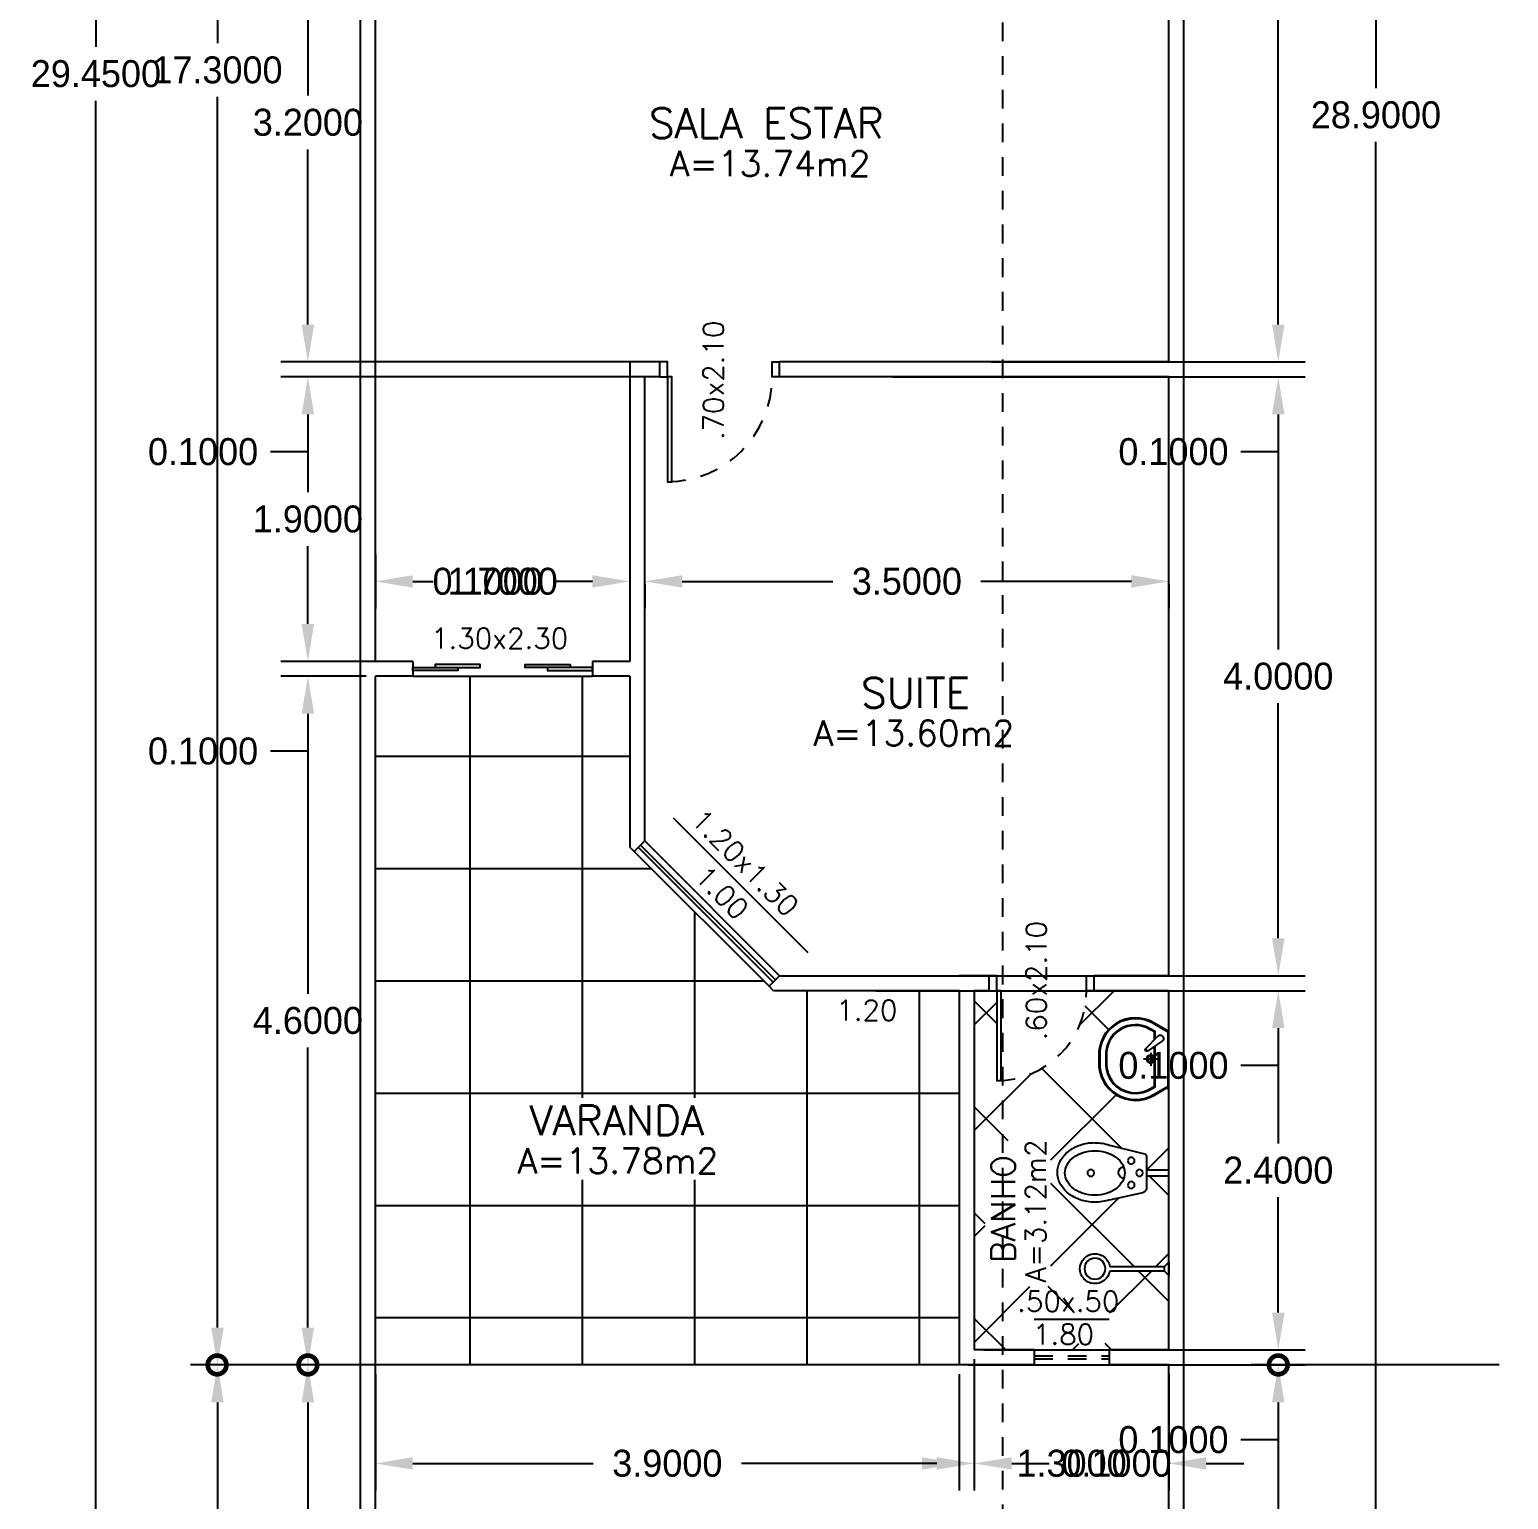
# Model space of a CAD drawing. Extents: x 1223 to 2114, y 507 to 973.
# Drawn here: x 1943.32 to 1953.19, y 617.42 to 627.24 of the extents above; entities that cross this region are included whole.
import ezdxf

# ---------------------------------------------------------------- set-up
doc = ezdxf.new("R2010")
doc.units = 0
doc.header["$MEASUREMENT"] = 0
doc.linetypes.add('HIDDEN2', pattern=[0.1875, 0.125, -0.0625])
doc.layers.get('0').update_dxf_attribs({"linetype": 'CONTINUOUS'})
doc.layers.get('DEFPOINTS').update_dxf_attribs({"linetype": 'CONTINUOUS'})
for name, color, linetype in [('BANHO_COZINHA', 7, 'CONTINUOUS'), ('JANELAS', 8, 'CONTINUOUS'), ('LL', 3, 'CONTINUOUS'), ('PAREDE', 2, 'CONTINUOUS'), ('PORTAS', 4, 'CONTINUOUS'), ('PROJECAO', 7, 'HIDDEN2'), ('REBAIXO', 8, 'CONTINUOUS')]:
    doc.layers.add(name, color=color, linetype=linetype)
doc.styles.add('PADRAO_TXT', font='romans.shx')
doc.dimstyles.get("Standard").update_dxf_attribs({"dimtxt": 0.18, "dimasz": 0.18, "dimexe": 0.18, "dimexo": 0.0625, "dimgap": 0.09, "dimtad": 0, "dimtih": 1, "dimtoh": 1, "dimdec": 4, "dimzin": 0, "dimdsep": 46, "dimtxsty": 'Standard', "dimcen": 0.09, "dimadec": 0, "dimazin": 0, "dimtfac": 1, "dimtdec": 4, "dimtofl": 0, "dimtmove": 0, "dimatfit": 3, "dimfxl": 0, "dimtolj": 1, "dimtzin": 0, "dimarcsym": 0})

# ---------------------------------------------------------------- blocks, each defined once
blk = doc.blocks.new('*D436')
at = {"layer": 'DEFPOINTS', "color": 0, "transparency": 16777216}
for p in [(1947.4263, 625.0155), (1945.1754, 624.9155), (1947.5263, 624.9155)]:
    blk.add_point(p, dxfattribs=at)
at = {"layer": 'PAREDE', "color": 7, "lineweight": -2, "transparency": 16777216}
for p, q in [((1945.1754, 625.2655), (1945.1754, 625.5155)), ((1945.1754, 624.6655), (1945.1754, 624.4155)), ((1945.1754, 624.4155), (1944.9254, 624.4155))]:
    blk.add_line(p, q, dxfattribs=at)
at = {"layer": 'PAREDE', "color": 0, "lineweight": -2, "transparency": 16777216}
for p, q in [((1947.3638, 625.0155), (1944.9954, 625.0155)), ((1947.4638, 624.9155), (1944.9954, 624.9155))]:
    blk.add_line(p, q, dxfattribs=at)
at = {"layer": 'PAREDE', "color": 7, "transparency": 16777216}
for points in [[(1945.1337, 625.2655), (1945.2171, 625.2655), (1945.1754, 625.0155)], [(1945.1337, 624.6655), (1945.2171, 624.6655), (1945.1754, 624.9155)]]:
    blk.add_solid(points, dxfattribs=at)
at = {"layer": 'PAREDE', "color": 0, "transparency": 16777216, "insert": (1944.4754, 624.4155), "char_height": 0.18, "attachment_point": 5}
blk.add_mtext('\\A1;0.1000', dxfattribs=at)
blk = doc.blocks.new('*D437')
at = {"layer": 'DEFPOINTS', "color": 0, "transparency": 16777216}
for p in [(1947.5263, 624.9155), (1945.1754, 623.0155), (1945.7763, 623.0155)]:
    blk.add_point(p, dxfattribs=at)
at = {"layer": 'PAREDE', "color": 0, "lineweight": -2, "transparency": 16777216}
for p, q in [((1947.4638, 624.9155), (1944.9954, 624.9155)), ((1945.7138, 623.0155), (1944.9954, 623.0155))]:
    blk.add_line(p, q, dxfattribs=at)
at = {"layer": 'PAREDE', "color": 7, "lineweight": -2, "transparency": 16777216}
for p, q in [((1945.1754, 624.6655), (1945.1754, 624.1455)), ((1945.1754, 623.2655), (1945.1754, 623.7855))]:
    blk.add_line(p, q, dxfattribs=at)
at = {"layer": 'PAREDE', "color": 7, "transparency": 16777216}
for points in [[(1945.1337, 624.6655), (1945.2171, 624.6655), (1945.1754, 624.9155)], [(1945.1337, 623.2655), (1945.2171, 623.2655), (1945.1754, 623.0155)]]:
    blk.add_solid(points, dxfattribs=at)
at = {"layer": 'PAREDE', "color": 0, "transparency": 16777216, "insert": (1945.1754, 623.9655), "char_height": 0.18, "attachment_point": 5}
blk.add_mtext('\\A1;1.9000', dxfattribs=at)
blk = doc.blocks.new('*D438')
at = {"layer": 'DEFPOINTS', "color": 0, "transparency": 16777216}
for p in [(1945.6263, 628.2155), (1945.1754, 625.0155), (1947.4263, 625.0155)]:
    blk.add_point(p, dxfattribs=at)
at = {"layer": 'PAREDE', "color": 0, "lineweight": -2, "transparency": 16777216}
for p, q in [((1945.5638, 628.2155), (1944.9954, 628.2155)), ((1947.3638, 625.0155), (1944.9954, 625.0155))]:
    blk.add_line(p, q, dxfattribs=at)
at = {"layer": 'PAREDE', "color": 7, "lineweight": -2, "transparency": 16777216}
for p, q in [((1945.1754, 627.9655), (1945.1754, 626.7955)), ((1945.1754, 625.2655), (1945.1754, 626.4355))]:
    blk.add_line(p, q, dxfattribs=at)
at = {"layer": 'PAREDE', "color": 7, "transparency": 16777216}
for points in [[(1945.1337, 627.9655), (1945.2171, 627.9655), (1945.1754, 628.2155)], [(1945.1337, 625.2655), (1945.2171, 625.2655), (1945.1754, 625.0155)]]:
    blk.add_solid(points, dxfattribs=at)
at = {"layer": 'PAREDE', "color": 0, "transparency": 16777216, "insert": (1945.1754, 626.6155), "char_height": 0.18, "attachment_point": 5}
blk.add_mtext('\\A1;3.2000', dxfattribs=at)
blk = doc.blocks.new('*D440')
at = {"layer": 'DEFPOINTS', "color": 0, "transparency": 16777216}
for p in [(1945.7995, 630.6155), (1949.6763, 625.0155), (1951.6568, 625.0155)]:
    blk.add_point(p, dxfattribs=at)
at = {"layer": 'PAREDE', "color": 0, "lineweight": -2, "transparency": 16777216}
for p, q in [((1945.862, 630.6155), (1951.8368, 630.6155)), ((1949.7388, 625.0155), (1951.8368, 625.0155))]:
    blk.add_line(p, q, dxfattribs=at)
at = {"layer": 'PAREDE', "color": 7, "lineweight": -2, "transparency": 16777216}
for p, q in [((1951.6568, 630.3655), (1951.6568, 627.9955)), ((1951.6568, 625.2655), (1951.6568, 627.6355))]:
    blk.add_line(p, q, dxfattribs=at)
at = {"layer": 'PAREDE', "color": 7, "transparency": 16777216}
for points in [[(1951.6151, 630.3655), (1951.6984, 630.3655), (1951.6568, 630.6155)], [(1951.6151, 625.2655), (1951.6984, 625.2655), (1951.6568, 625.0155)]]:
    blk.add_solid(points, dxfattribs=at)
at = {"layer": 'PAREDE', "color": 0, "transparency": 16777216, "insert": (1951.6568, 627.8155), "char_height": 0.18, "attachment_point": 5}
blk.add_mtext('\\A1;5.6000', dxfattribs=at)
blk = doc.blocks.new('*D443')
at = {"layer": 'DEFPOINTS', "color": 0, "transparency": 16777216}
for p in [(1945.6263, 618.3155), (1949.5263, 618.3155), (1949.5263, 617.6576)]:
    blk.add_point(p, dxfattribs=at)
at = {"layer": 'PAREDE', "color": 0, "lineweight": -2, "transparency": 16777216}
for p, q in [((1945.6263, 618.253), (1945.6263, 617.4776)), ((1949.5263, 618.253), (1949.5263, 617.4776))]:
    blk.add_line(p, q, dxfattribs=at)
at = {"layer": 'PAREDE', "color": 7, "lineweight": -2, "transparency": 16777216}
for p, q in [((1945.8763, 617.6576), (1947.0813, 617.6576)), ((1949.2763, 617.6576), (1948.0713, 617.6576))]:
    blk.add_line(p, q, dxfattribs=at)
at = {"layer": 'PAREDE', "color": 7, "transparency": 16777216}
for points in [[(1945.8763, 617.6993), (1945.8763, 617.6159), (1945.6263, 617.6576)], [(1949.2763, 617.6993), (1949.2763, 617.6159), (1949.5263, 617.6576)]]:
    blk.add_solid(points, dxfattribs=at)
at = {"layer": 'PAREDE', "color": 0, "transparency": 16777216, "insert": (1947.5763, 617.6576), "char_height": 0.18, "attachment_point": 5}
blk.add_mtext('\\A1;3.9000', dxfattribs=at)
blk = doc.blocks.new('*D449')
at = {"layer": 'DEFPOINTS', "color": 0, "transparency": 16777216}
for p in [(1945.6263, 622.9155), (1945.1754, 618.3155), (1946.0622, 618.3155)]:
    blk.add_point(p, dxfattribs=at)
at = {"layer": 'PAREDE', "color": 0, "lineweight": -2, "transparency": 16777216}
for p, q in [((1945.5638, 622.9155), (1944.9954, 622.9155)), ((1945.9997, 618.3155), (1944.9954, 618.3155))]:
    blk.add_line(p, q, dxfattribs=at)
at = {"layer": 'PAREDE', "color": 7, "lineweight": -2, "transparency": 16777216}
for p, q in [((1945.1754, 622.6655), (1945.1754, 620.7955)), ((1945.1754, 618.5655), (1945.1754, 620.4355))]:
    blk.add_line(p, q, dxfattribs=at)
at = {"layer": 'PAREDE', "color": 7, "transparency": 16777216}
for points in [[(1945.1337, 622.6655), (1945.2171, 622.6655), (1945.1754, 622.9155)], [(1945.1337, 618.5655), (1945.2171, 618.5655), (1945.1754, 618.3155)]]:
    blk.add_solid(points, dxfattribs=at)
at = {"layer": 'PAREDE', "color": 0, "transparency": 16777216, "insert": (1945.1754, 620.6155), "char_height": 0.18, "attachment_point": 5}
blk.add_mtext('\\A1;4.6000', dxfattribs=at)
blk = doc.blocks.new('*D453')
at = {"layer": 'DEFPOINTS', "color": 0, "transparency": 16777216}
for p in [(1945.7763, 623.0155), (1945.1754, 622.9155), (1945.6263, 622.9155)]:
    blk.add_point(p, dxfattribs=at)
at = {"layer": 'PAREDE', "color": 7, "lineweight": -2, "transparency": 16777216}
for p, q in [((1945.1754, 623.2655), (1945.1754, 623.5155)), ((1945.1754, 622.6655), (1945.1754, 622.4155)), ((1945.1754, 622.4155), (1944.9254, 622.4155))]:
    blk.add_line(p, q, dxfattribs=at)
at = {"layer": 'PAREDE', "color": 0, "lineweight": -2, "transparency": 16777216}
for p, q in [((1945.7138, 623.0155), (1944.9954, 623.0155)), ((1945.5638, 622.9155), (1944.9954, 622.9155))]:
    blk.add_line(p, q, dxfattribs=at)
at = {"layer": 'PAREDE', "color": 7, "transparency": 16777216}
for points in [[(1945.1337, 623.2655), (1945.2171, 623.2655), (1945.1754, 623.0155)], [(1945.1337, 622.6655), (1945.2171, 622.6655), (1945.1754, 622.9155)]]:
    blk.add_solid(points, dxfattribs=at)
at = {"layer": 'PAREDE', "color": 0, "transparency": 16777216, "insert": (1944.4754, 622.4155), "char_height": 0.18, "attachment_point": 5}
blk.add_mtext('\\A1;0.1000', dxfattribs=at)
blk = doc.blocks.new('*D464')
at = {"layer": 'DEFPOINTS', "color": 0, "transparency": 16777216}
for p in [(1949.0193, 620.9155), (1948.9056, 620.8155), (1951.6568, 620.8155)]:
    blk.add_point(p, dxfattribs=at)
at = {"layer": 'PAREDE', "color": 7, "lineweight": -2, "transparency": 16777216}
for p, q in [((1951.6568, 621.1655), (1951.6568, 621.4155)), ((1951.6568, 620.5655), (1951.6568, 620.3155)), ((1951.6568, 620.3155), (1951.4068, 620.3155))]:
    blk.add_line(p, q, dxfattribs=at)
at = {"layer": 'PAREDE', "color": 0, "lineweight": -2, "transparency": 16777216}
for p, q in [((1949.0818, 620.9155), (1951.8368, 620.9155)), ((1948.9681, 620.8155), (1951.8368, 620.8155))]:
    blk.add_line(p, q, dxfattribs=at)
at = {"layer": 'PAREDE', "color": 7, "transparency": 16777216}
for points in [[(1951.6151, 621.1655), (1951.6984, 621.1655), (1951.6568, 620.9155)], [(1951.6151, 620.5655), (1951.6984, 620.5655), (1951.6568, 620.8155)]]:
    blk.add_solid(points, dxfattribs=at)
at = {"layer": 'PAREDE', "color": 0, "transparency": 16777216, "insert": (1950.9568, 620.3155), "char_height": 0.18, "attachment_point": 5}
blk.add_mtext('\\A1;0.1000', dxfattribs=at)
blk = doc.blocks.new('*D465')
at = {"layer": 'DEFPOINTS', "color": 0, "transparency": 16777216}
for p in [(1949.0193, 624.9155), (1949.0193, 620.9155), (1951.6568, 620.9155)]:
    blk.add_point(p, dxfattribs=at)
at = {"layer": 'PAREDE', "color": 0, "lineweight": -2, "transparency": 16777216}
for p, q in [((1949.0818, 624.9155), (1951.8368, 624.9155)), ((1949.0818, 620.9155), (1951.8368, 620.9155))]:
    blk.add_line(p, q, dxfattribs=at)
at = {"layer": 'PAREDE', "color": 7, "lineweight": -2, "transparency": 16777216}
for p, q in [((1951.6568, 624.6655), (1951.6568, 623.0955)), ((1951.6568, 621.1655), (1951.6568, 622.7355))]:
    blk.add_line(p, q, dxfattribs=at)
at = {"layer": 'PAREDE', "color": 7, "transparency": 16777216}
for points in [[(1951.6151, 624.6655), (1951.6984, 624.6655), (1951.6568, 624.9155)], [(1951.6151, 621.1655), (1951.6984, 621.1655), (1951.6568, 620.9155)]]:
    blk.add_solid(points, dxfattribs=at)
at = {"layer": 'PAREDE', "color": 0, "transparency": 16777216, "insert": (1951.6568, 622.9155), "char_height": 0.18, "attachment_point": 5}
blk.add_mtext('\\A1;4.0000', dxfattribs=at)
blk = doc.blocks.new('*D470')
at = {"layer": 'DEFPOINTS', "color": 0, "transparency": 16777216}
for p in [(1948.9056, 620.8155), (1949.6263, 618.4155), (1951.6568, 618.4155)]:
    blk.add_point(p, dxfattribs=at)
at = {"layer": 'PAREDE', "color": 0, "lineweight": -2, "transparency": 16777216}
for p, q in [((1948.9681, 620.8155), (1951.8368, 620.8155)), ((1949.6888, 618.4155), (1951.8368, 618.4155))]:
    blk.add_line(p, q, dxfattribs=at)
at = {"layer": 'PAREDE', "color": 7, "lineweight": -2, "transparency": 16777216}
for p, q in [((1951.6568, 620.5655), (1951.6568, 619.7955)), ((1951.6568, 618.6655), (1951.6568, 619.4355))]:
    blk.add_line(p, q, dxfattribs=at)
at = {"layer": 'PAREDE', "color": 7, "transparency": 16777216}
for points in [[(1951.6151, 620.5655), (1951.6984, 620.5655), (1951.6568, 620.8155)], [(1951.6151, 618.6655), (1951.6984, 618.6655), (1951.6568, 618.4155)]]:
    blk.add_solid(points, dxfattribs=at)
at = {"layer": 'PAREDE', "color": 0, "transparency": 16777216, "insert": (1951.6568, 619.6155), "char_height": 0.18, "attachment_point": 5}
blk.add_mtext('\\A1;2.4000', dxfattribs=at)
blk = doc.blocks.new('*D471')
at = {"layer": 'DEFPOINTS', "color": 0, "transparency": 16777216}
for p in [(1949.6263, 618.4155), (1949.5263, 618.3155), (1949.6263, 617.6576)]:
    blk.add_point(p, dxfattribs=at)
at = {"layer": 'PAREDE', "color": 0, "lineweight": -2, "transparency": 16777216}
for p, q in [((1949.6263, 618.353), (1949.6263, 617.4776)), ((1949.5263, 618.253), (1949.5263, 617.4776))]:
    blk.add_line(p, q, dxfattribs=at)
at = {"layer": 'PAREDE', "color": 7, "lineweight": -2, "transparency": 16777216}
for p, q in [((1949.2763, 617.6576), (1949.0263, 617.6576)), ((1949.8763, 617.6576), (1950.1263, 617.6576))]:
    blk.add_line(p, q, dxfattribs=at)
at = {"layer": 'PAREDE', "color": 7, "transparency": 16777216}
for points in [[(1949.2763, 617.6993), (1949.2763, 617.6159), (1949.5263, 617.6576)], [(1949.8763, 617.6993), (1949.8763, 617.6159), (1949.6263, 617.6576)]]:
    blk.add_solid(points, dxfattribs=at)
at = {"layer": 'PAREDE', "color": 0, "transparency": 16777216, "insert": (1950.5763, 617.6576), "char_height": 0.18, "attachment_point": 5}
blk.add_mtext('\\A1;0.1000', dxfattribs=at)
blk = doc.blocks.new('LAVAT2')
at = {"layer": 'BANHO_COZINHA'}
for p, q in [((-0.1541, 0.0735), (-0.0696, 0.1573)), ((-0.1213, 0.0424), (-0.0529, 0.1435)), ((-0.0529, 0.1435), (-0.0696, 0.1573)), ((-0.0422, 0.1216), (0.0447, 0.1216)), ((0.0004, 0.0791), (0.0004, 0.1703))]:
    blk.add_line(p, q, dxfattribs=at)
for points in [[(-0.0193, 0.4676), (0.0193, 0.4676, -0.595397), (0.2423, 0.1008), (0.1841, 0), (-0.1841, 0), (-0.2423, 0.1008, -0.595397)], [(-0.0195, 0.462), (0.0195, 0.462, -0.59561), (0.2375, 0.1036), (0.1809, 0.0056), (-0.1809, 0.0056), (-0.2375, 0.1036, -0.59561)]]:
    blk.add_lwpolyline(points, format="xyb", close=True, dxfattribs=at)
for points in [[(-0.135, 0.0924), (-0.1843, 0.0924), (-0.2026, 0.1242, -0.598795), (-0.0193, 0.4216), (0.0193, 0.4216, -0.599099), (0.2026, 0.124), (0.1843, 0.0924), (-0.0875, 0.0924)], [(-0.1304, 0.097), (-0.1817, 0.097), (-0.1987, 0.1265, -0.599051), (-0.0195, 0.417), (0.0195, 0.417, -0.599358), (0.1986, 0.1263), (0.1817, 0.097), (-0.0844, 0.097)], [(-0.1535, 0.0741, 1.201911), (-0.1175, 0.0481, 1.201911)]]:
    blk.add_lwpolyline(points, format="xyb", dxfattribs=at)
for radius in [0.0263, 0.0209]:
    blk.add_circle((0, 0.1223), radius, dxfattribs=at)
blk.add_arc((-0.0646, 0.1464), 0.012, 346.14878, 114.58148, dxfattribs=at)
blk = doc.blocks.new('CHUV')
at = {"layer": 'BANHO_COZINHA'}
for p, q in [((0, 0.045), (0, -0.045)), ((0.03, 0.015), (0, 0.045)), ((0.395, 0.015), (0.03, 0.015)), ((0.03, -0.015), (0.03, 0.015)), ((0, -0.045), (0.03, -0.015)), ((0.03, -0.015), (0.3953, -0.015))]:
    blk.add_line(p, q, dxfattribs=at)
blk.add_circle((0.494, 0.0009), 0.07, dxfattribs=at)
blk.add_arc((0.494, 0.0009), 0.1, 189.14559, 171.89103, dxfattribs=at)
blk = doc.blocks.new('BIDE')
at = {"layer": 'BANHO_COZINHA'}
for p, q in [((-0.19, 0.3966), (-0.1341, 0.1715)), ((0.1761, 0.3966), (0.1267, 0.1722)), ((-0.105, 0.1487), (0.0974, 0.1487)), ((-0.0234, 0.1487), (-0.0234, -0.0013)), ((0.0166, 0.1487), (0.0166, -0.0013))]:
    blk.add_line(p, q, dxfattribs=at)
blk.add_lwpolyline([(0.1759, 0.396, 0.00058), (0.1761, 0.3966, 0.07973), (0.1918, 0.4946, 0.07973), (0.1761, 0.5926, 0.088644), (0.1336, 0.6713, 0.105072), (0.0667, 0.7264, 0.120616), (-0.0069, 0.7445, 0.120616), (-0.0806, 0.7264, 0.105072), (-0.1475, 0.6713, 0.088644), (-0.19, 0.5926, 0.07973), (-0.2057, 0.4946, 0.07973)], format="xyb", dxfattribs=at)
blk.add_lwpolyline([(-0.1522, 0.4946, 0.074892), (-0.1403, 0.4157, 0.085397), (-0.1086, 0.3532, 0.106179), (-0.058, 0.3088, 0.127661), (-0.0034, 0.2947, 0.127661), (0.0511, 0.3088, 0.106179), (0.1018, 0.3532, 0.085397), (0.1334, 0.4157, 0.074892), (0.1453, 0.4946, 0.074892), (0.1334, 0.5735, 0.085397), (0.1018, 0.6359, 0.106179), (0.0511, 0.6803, 0.127661), (-0.0034, 0.6945, 0.127661), (-0.058, 0.6803, 0.106179), (-0.1086, 0.6359, 0.085397), (-0.1403, 0.5735, 0.074892)], format="xyb", close=True, dxfattribs=at)
for centre in [(-0.0037, 0.5219), (-0.0847, 0.2515), (-0.0037, 0.1965), (0.0773, 0.2515)]:
    blk.add_circle(centre, 0.0226, dxfattribs=at)
for centre, radius, start, end in [((0.1076, 0.4946), 0.3132, 180, 198.23417), ((0.0515, 0.4761), 0.2542, 198.23417, 198.36712), ((-0.0058, 0.2971), 0.04, 5.79726, 171.7626), ((-0.105, 0.1787), 0.03, 193.93535, 270), ((0.0974, 0.1787), 0.03, 270, 347.59278)]:
    blk.add_arc(centre, radius, start, end, dxfattribs=at)
blk = doc.blocks.new('*D473')
at = {"layer": 'DEFPOINTS', "color": 0, "transparency": 16777216}
for p in [(1949.6263, 618.4155), (1949.5263, 618.3155), (1951.6568, 618.3155)]:
    blk.add_point(p, dxfattribs=at)
at = {"layer": 'PAREDE', "color": 7, "lineweight": -2, "transparency": 16777216}
for p, q in [((1951.6568, 618.6655), (1951.6568, 618.9155)), ((1951.6568, 618.0655), (1951.6568, 617.8155)), ((1951.6568, 617.8155), (1951.4068, 617.8155))]:
    blk.add_line(p, q, dxfattribs=at)
at = {"layer": 'PAREDE', "color": 0, "lineweight": -2, "transparency": 16777216}
for p, q in [((1949.6888, 618.4155), (1951.8368, 618.4155)), ((1949.5888, 618.3155), (1951.8368, 618.3155))]:
    blk.add_line(p, q, dxfattribs=at)
at = {"layer": 'PAREDE', "color": 7, "transparency": 16777216}
for points in [[(1951.6151, 618.6655), (1951.6984, 618.6655), (1951.6568, 618.4155)], [(1951.6151, 618.0655), (1951.6984, 618.0655), (1951.6568, 618.3155)]]:
    blk.add_solid(points, dxfattribs=at)
at = {"layer": 'PAREDE', "color": 0, "transparency": 16777216, "insert": (1950.9568, 617.8155), "char_height": 0.18, "attachment_point": 5}
blk.add_mtext('\\A1;0.1000', dxfattribs=at)
blk = doc.blocks.new('*X123')
at = {"color": 0}
for p, q in [((1950.33, 620.5842), (1950.5613, 620.8155)), ((1949.7763, 620.5967), (1949.6263, 620.7467)), ((1949.6263, 620.5876), (1949.7763, 620.7376)), ((1950.5239, 620.5563), (1950.3675, 620.7127)), ((1949.6263, 619.8805), (1950.0076, 620.2618)), ((1950.6079, 619.7651), (1950.0769, 620.2962)), ((1950.1381, 619.6852), (1950.5731, 620.1202)), ((1950.9263, 620.1538), (1950.9133, 620.1669)), ((1949.8524, 619.8136), (1949.6263, 620.0396)), ((1950.778, 619.618), (1950.9263, 619.7663)), ((1950.6934, 618.9725), (1950.1381, 619.5278)), ((1950.9263, 619.4467), (1950.795, 619.578)), ((1950.1381, 618.9781), (1950.5922, 619.4322)), ((1949.7001, 619.2587), (1949.6263, 619.3325)), ((1949.6263, 619.1734), (1949.7001, 619.2472)), ((1950.8396, 618.9725), (1950.9263, 619.0592)), ((1950.5297, 618.6626), (1950.8096, 618.9425)), ((1950.9263, 618.7396), (1950.7234, 618.9425)), ((1949.6263, 618.4663), (1949.9985, 618.8385)), ((1950.2962, 618.6626), (1950.1203, 618.8385)), ((1949.8362, 618.4155), (1949.6263, 618.6254)), ((1950.2826, 618.4155), (1950.3257, 618.4586)), ((1950.5433, 618.4155), (1950.5002, 618.4586))]:
    blk.add_line(p, q, dxfattribs=at)
blk = doc.blocks.new('*D474')
at = {"layer": 'DEFPOINTS', "color": 0, "transparency": 16777216}
for p in [(1949.6263, 618.4155), (1950.9263, 618.3155), (1950.9263, 617.6576)]:
    blk.add_point(p, dxfattribs=at)
at = {"layer": 'PAREDE', "color": 0, "lineweight": -2, "transparency": 16777216}
for p, q in [((1949.6263, 618.353), (1949.6263, 617.4776)), ((1950.9263, 618.253), (1950.9263, 617.4776))]:
    blk.add_line(p, q, dxfattribs=at)
at = {"layer": 'PAREDE', "color": 7, "lineweight": -2, "transparency": 16777216}
for p, q in [((1949.3763, 617.6576), (1949.1263, 617.6576)), ((1951.1763, 617.6576), (1951.4263, 617.6576))]:
    blk.add_line(p, q, dxfattribs=at)
at = {"layer": 'PAREDE', "color": 7, "transparency": 16777216}
for points in [[(1949.3763, 617.6993), (1949.3763, 617.6159), (1949.6263, 617.6576)], [(1951.1763, 617.6993), (1951.1763, 617.6159), (1950.9263, 617.6576)]]:
    blk.add_solid(points, dxfattribs=at)
at = {"layer": 'PAREDE', "color": 0, "transparency": 16777216, "insert": (1950.2763, 617.6576), "char_height": 0.18, "attachment_point": 5}
blk.add_mtext('\\A1;1.3000', dxfattribs=at)
blk = doc.blocks.new('*D477')
at = {"layer": 'DEFPOINTS', "color": 0, "transparency": 16777216}
for p in [(1949.6763, 625.0155), (1949.6763, 624.9155), (1951.6568, 624.9155)]:
    blk.add_point(p, dxfattribs=at)
at = {"layer": 'PAREDE', "color": 7, "lineweight": -2, "transparency": 16777216}
for p, q in [((1951.6568, 625.2655), (1951.6568, 625.5155)), ((1951.6568, 624.6655), (1951.6568, 624.4155)), ((1951.6568, 624.4155), (1951.4068, 624.4155))]:
    blk.add_line(p, q, dxfattribs=at)
at = {"layer": 'PAREDE', "color": 0, "lineweight": -2, "transparency": 16777216}
for p, q in [((1949.7388, 625.0155), (1951.8368, 625.0155)), ((1949.7388, 624.9155), (1951.8368, 624.9155))]:
    blk.add_line(p, q, dxfattribs=at)
at = {"layer": 'PAREDE', "color": 7, "transparency": 16777216}
for points in [[(1951.6151, 625.2655), (1951.6984, 625.2655), (1951.6568, 625.0155)], [(1951.6151, 624.6655), (1951.6984, 624.6655), (1951.6568, 624.9155)]]:
    blk.add_solid(points, dxfattribs=at)
at = {"layer": 'PAREDE', "color": 0, "transparency": 16777216, "insert": (1950.9568, 624.4155), "char_height": 0.18, "attachment_point": 5}
blk.add_mtext('\\A1;0.1000', dxfattribs=at)
blk = doc.blocks.new('*D480')
at = {"color": 0, "lineweight": -2, "transparency": 16777216}
for p, q in [((1947.4263, 623.5325), (1947.4263, 623.3694)), ((1950.9263, 623.5325), (1950.9263, 623.3694))]:
    blk.add_line(p, q, dxfattribs=at)
at = {"color": 7, "lineweight": -2, "transparency": 16777216}
for p, q in [((1947.6763, 623.5494), (1948.6813, 623.5494)), ((1950.6763, 623.5494), (1949.6713, 623.5494))]:
    blk.add_line(p, q, dxfattribs=at)
at = {"color": 7, "transparency": 16777216}
for points in [[(1947.6763, 623.5911), (1947.6763, 623.5078), (1947.4263, 623.5494)], [(1950.6763, 623.5911), (1950.6763, 623.5078), (1950.9263, 623.5494)]]:
    blk.add_solid(points, dxfattribs=at)
at = {"layer": 'DEFPOINTS', "color": 0, "transparency": 16777216}
for p in [(1947.4263, 623.595), (1950.9263, 623.595), (1947.4263, 623.5494)]:
    blk.add_point(p, dxfattribs=at)
at = {"color": 0, "transparency": 16777216, "insert": (1949.1763, 623.5494), "char_height": 0.18, "attachment_point": 5}
blk.add_mtext('\\A1;3.5000', dxfattribs=at)
blk = doc.blocks.new('*D481')
at = {"color": 0, "lineweight": -2, "transparency": 16777216}
for p, q in [((1947.3263, 623.7301), (1947.3263, 623.3694)), ((1947.4263, 623.5325), (1947.4263, 623.3694))]:
    blk.add_line(p, q, dxfattribs=at)
at = {"color": 7, "lineweight": -2, "transparency": 16777216}
for p, q in [((1947.0763, 623.5494), (1946.8263, 623.5494)), ((1947.6763, 623.5494), (1947.9263, 623.5494))]:
    blk.add_line(p, q, dxfattribs=at)
at = {"color": 7, "transparency": 16777216}
for points in [[(1947.0763, 623.5911), (1947.0763, 623.5078), (1947.3263, 623.5494)], [(1947.6763, 623.5911), (1947.6763, 623.5078), (1947.4263, 623.5494)]]:
    blk.add_solid(points, dxfattribs=at)
at = {"layer": 'DEFPOINTS', "color": 0, "transparency": 16777216}
for p in [(1947.3263, 623.7926), (1947.4263, 623.595), (1947.3263, 623.5494)]:
    blk.add_point(p, dxfattribs=at)
at = {"color": 0, "transparency": 16777216, "insert": (1946.3763, 623.5494), "char_height": 0.18, "attachment_point": 5}
blk.add_mtext('\\A1;0.1000', dxfattribs=at)
blk = doc.blocks.new('*D482')
at = {"color": 0, "lineweight": -2, "transparency": 16777216}
for p, q in [((1945.6263, 623.7301), (1945.6263, 623.3694)), ((1947.3263, 623.7301), (1947.3263, 623.3694))]:
    blk.add_line(p, q, dxfattribs=at)
at = {"color": 7, "lineweight": -2, "transparency": 16777216}
for p, q in [((1945.8763, 623.5494), (1946.0113, 623.5494)), ((1947.0763, 623.5494), (1946.9413, 623.5494))]:
    blk.add_line(p, q, dxfattribs=at)
at = {"color": 7, "transparency": 16777216}
for points in [[(1945.8763, 623.5911), (1945.8763, 623.5078), (1945.6263, 623.5494)], [(1947.0763, 623.5911), (1947.0763, 623.5078), (1947.3263, 623.5494)]]:
    blk.add_solid(points, dxfattribs=at)
at = {"layer": 'DEFPOINTS', "color": 0, "transparency": 16777216}
for p in [(1945.6263, 623.7926), (1947.3263, 623.7926), (1945.6263, 623.5494)]:
    blk.add_point(p, dxfattribs=at)
at = {"color": 0, "transparency": 16777216, "insert": (1946.4763, 623.5494), "char_height": 0.18, "attachment_point": 5}
blk.add_mtext('\\A1;1.7000', dxfattribs=at)
blk = doc.blocks.new('*D487')
at = {"color": 0, "lineweight": -2, "transparency": 16777216}
for p, q in [((1945.9997, 618.3155), (1944.3914, 618.3155)), ((1945.4638, 612.3155), (1944.3914, 612.3155))]:
    blk.add_line(p, q, dxfattribs=at)
at = {"color": 7, "lineweight": -2, "transparency": 16777216}
for p, q in [((1944.5714, 618.0655), (1944.5714, 615.4955)), ((1944.5714, 612.5655), (1944.5714, 615.1355))]:
    blk.add_line(p, q, dxfattribs=at)
at = {"color": 7, "transparency": 16777216}
for points in [[(1944.5297, 618.0655), (1944.6131, 618.0655), (1944.5714, 618.3155)], [(1944.5297, 612.5655), (1944.6131, 612.5655), (1944.5714, 612.3155)]]:
    blk.add_solid(points, dxfattribs=at)
at = {"layer": 'DEFPOINTS', "color": 0, "transparency": 16777216}
for p in [(1946.0622, 618.3155), (1944.5714, 612.3155), (1945.5263, 612.3155)]:
    blk.add_point(p, dxfattribs=at)
at = {"color": 0, "transparency": 16777216, "insert": (1944.5714, 615.3155), "char_height": 0.18, "attachment_point": 5}
blk.add_mtext('\\A1;6.0000', dxfattribs=at)
blk = doc.blocks.new('*X131')
at = {"color": 0}
for p, q in [((1946.2602, 618.3155), (1946.2602, 622.9155)), ((1947.0102, 620.0992), (1947.0102, 622.9155)), ((1947.3263, 622.3793), (1945.6263, 622.3793)), ((1947.471, 621.6293), (1945.6263, 621.6293)), ((1947.7602, 620.0992), (1947.7602, 621.3402)), ((1948.221, 620.8793), (1945.6263, 620.8793)), ((1948.5102, 618.3155), (1948.5102, 620.8155)), ((1949.2602, 618.3155), (1949.2602, 620.8155)), ((1949.5263, 620.1293), (1945.6263, 620.1293)), ((1947.0102, 618.3155), (1947.0102, 619.5517)), ((1947.7602, 618.3155), (1947.7602, 619.5517)), ((1949.5263, 619.3793), (1945.6263, 619.3793)), ((1949.5263, 618.6293), (1945.6263, 618.6293))]:
    blk.add_line(p, q, dxfattribs=at)
blk = doc.blocks.new('_DOTSMALL')
at = {"color": 0, "linetype": 'ByBlock', "const_width": 0.5}
blk.add_lwpolyline([(-0.0625, 0, 1), (0.0625, 0, 1)], format="xyb", close=True, dxfattribs=at)
blk = doc.blocks.new('*D510')
at = {"layer": 'DEFPOINTS', "color": 0, "transparency": 16777216}
for p in [(1945.6263, 635.6155), (1944.5714, 618.3155), (1945.5263, 618.3155)]:
    blk.add_point(p, dxfattribs=at)
at = {"layer": 'PAREDE', "color": 0, "lineweight": -2, "transparency": 16777216}
for p, q in [((1945.5638, 635.6155), (1944.3914, 635.6155)), ((1945.4638, 618.3155), (1944.3914, 618.3155))]:
    blk.add_line(p, q, dxfattribs=at)
at = {"layer": 'PAREDE', "color": 7, "lineweight": -2, "transparency": 16777216}
for p, q in [((1944.5714, 635.3655), (1944.5714, 627.1455)), ((1944.5714, 618.5655), (1944.5714, 626.7855))]:
    blk.add_line(p, q, dxfattribs=at)
at = {"layer": 'PAREDE', "color": 7, "transparency": 16777216}
for points in [[(1944.5297, 635.3655), (1944.6131, 635.3655), (1944.5714, 635.6155)], [(1944.5297, 618.5655), (1944.6131, 618.5655), (1944.5714, 618.3155)]]:
    blk.add_solid(points, dxfattribs=at)
at = {"layer": 'PAREDE', "color": 0, "transparency": 16777216, "insert": (1944.5714, 626.9655), "char_height": 0.18, "attachment_point": 5}
blk.add_mtext('\\A1;17.3000', dxfattribs=at)
blk = doc.blocks.new('*D514')
at = {"color": 0, "lineweight": -2, "transparency": 16777216}
for p, q in [((1946.6037, 618.3155), (1944.9954, 618.3155)), ((1946.0678, 612.3155), (1944.9954, 612.3155))]:
    blk.add_line(p, q, dxfattribs=at)
at = {"color": 7, "lineweight": -2, "transparency": 16777216}
for p, q in [((1945.1754, 618.0655), (1945.1754, 615.4955)), ((1945.1754, 612.5655), (1945.1754, 615.1355))]:
    blk.add_line(p, q, dxfattribs=at)
at = {"color": 7, "transparency": 16777216}
for points in [[(1945.1337, 618.0655), (1945.2171, 618.0655), (1945.1754, 618.3155)], [(1945.1337, 612.5655), (1945.2171, 612.5655), (1945.1754, 612.3155)]]:
    blk.add_solid(points, dxfattribs=at)
at = {"layer": 'DEFPOINTS', "color": 0, "transparency": 16777216}
for p in [(1946.6662, 618.3155), (1945.1754, 612.3155), (1946.1303, 612.3155)]:
    blk.add_point(p, dxfattribs=at)
at = {"color": 0, "transparency": 16777216, "insert": (1945.1754, 615.3155), "char_height": 0.18, "attachment_point": 5}
blk.add_mtext('\\A1;6.0000', dxfattribs=at)
blk = doc.blocks.new('*D515')
at = {"layer": 'DEFPOINTS', "color": 0, "transparency": 16777216}
for p in [(1951.6568, 618.3155), (1953.194, 618.3155), (1950.9263, 612.3155)]:
    blk.add_point(p, dxfattribs=at)
at = {"layer": 'PAREDE', "color": 0, "lineweight": -2, "transparency": 16777216}
for p, q in [((1953.1315, 618.3155), (1951.4768, 618.3155)), ((1950.9888, 612.3155), (1951.8368, 612.3155))]:
    blk.add_line(p, q, dxfattribs=at)
at = {"layer": 'PAREDE', "color": 7, "lineweight": -2, "transparency": 16777216}
for p, q in [((1951.6568, 618.0655), (1951.6568, 615.4955)), ((1951.6568, 612.5655), (1951.6568, 615.1355))]:
    blk.add_line(p, q, dxfattribs=at)
at = {"layer": 'PAREDE', "color": 7, "transparency": 16777216}
for points in [[(1951.6151, 618.0655), (1951.6984, 618.0655), (1951.6568, 618.3155)], [(1951.6151, 612.5655), (1951.6984, 612.5655), (1951.6568, 612.3155)]]:
    blk.add_solid(points, dxfattribs=at)
at = {"layer": 'PAREDE', "color": 0, "transparency": 16777216, "insert": (1951.6568, 615.3155), "char_height": 0.18, "attachment_point": 5}
blk.add_mtext('\\A1;6.0000', dxfattribs=at)
blk = doc.blocks.new('*D517')
at = {"layer": 'DEFPOINTS', "color": 0, "transparency": 16777216}
for p in [(1943.7597, 641.6655), (1945.5263, 641.6655), (1945.5263, 612.2155)]:
    blk.add_point(p, dxfattribs=at)
at = {"layer": 'PAREDE', "color": 0, "lineweight": -2, "transparency": 16777216}
for p, q in [((1945.4638, 641.6655), (1943.5797, 641.6655)), ((1945.4638, 612.2155), (1943.5797, 612.2155))]:
    blk.add_line(p, q, dxfattribs=at)
at = {"layer": 'PAREDE', "color": 7, "lineweight": -2, "transparency": 16777216}
for p, q in [((1943.7597, 641.4855), (1943.7597, 627.1205)), ((1943.7597, 612.3955), (1943.7597, 626.7605))]:
    blk.add_line(p, q, dxfattribs=at)
at = {"layer": 'PAREDE', "color": 7, "transparency": 16777216}
for points in [[(1943.7297, 641.4855), (1943.7897, 641.4855), (1943.7597, 641.6655)], [(1943.7297, 612.3955), (1943.7897, 612.3955), (1943.7597, 612.2155)]]:
    blk.add_solid(points, dxfattribs=at)
at = {"layer": 'PAREDE', "color": 0, "transparency": 16777216, "insert": (1943.7597, 626.9405), "char_height": 0.18, "attachment_point": 5}
blk.add_mtext('\\A1;29.4500', dxfattribs=at)
blk = doc.blocks.new('*D518')
at = {"layer": 'DEFPOINTS', "color": 0, "transparency": 16777216}
for p in [(1951.0263, 641.1155), (1951.0263, 612.2155), (1952.3091, 612.2155)]:
    blk.add_point(p, dxfattribs=at)
at = {"layer": 'PAREDE', "color": 0, "lineweight": -2, "transparency": 16777216}
for p, q in [((1951.0888, 641.1155), (1952.4891, 641.1155)), ((1951.0888, 612.2155), (1952.4891, 612.2155))]:
    blk.add_line(p, q, dxfattribs=at)
at = {"layer": 'PAREDE', "color": 7, "lineweight": -2, "transparency": 16777216}
for p, q in [((1952.3091, 640.9355), (1952.3091, 626.8455)), ((1952.3091, 612.3955), (1952.3091, 626.4855))]:
    blk.add_line(p, q, dxfattribs=at)
at = {"layer": 'PAREDE', "color": 7, "transparency": 16777216}
for points in [[(1952.2791, 640.9355), (1952.3391, 640.9355), (1952.3091, 641.1155)], [(1952.2791, 612.3955), (1952.3391, 612.3955), (1952.3091, 612.2155)]]:
    blk.add_solid(points, dxfattribs=at)
at = {"layer": 'PAREDE', "color": 0, "transparency": 16777216, "insert": (1952.3091, 626.6655), "char_height": 0.18, "attachment_point": 5}
blk.add_mtext('\\A1;28.9000', dxfattribs=at)

msp = doc.modelspace()

# ---------------------------------------------------------------- linework, layer by layer
at = {"layer": 'JANELAS'}
for p, q in [((1945.87633, 622.91547), (1947.07633, 622.91547)), ((1947.61423, 621.97025), (1948.51423, 621.07025)), ((1947.39805, 621.78719), (1948.29805, 620.88719)), ((1947.3839, 621.77304), (1948.2839, 620.87304)), ((1950.02633, 618.6215), (1950.52633, 618.6215)), ((1950.02633, 618.41547), (1950.52633, 618.41547)), ((1950.02633, 618.31547), (1950.52633, 618.31547))]:
    msp.add_line(p, q, dxfattribs=at)
at = {"layer": 'LL'}
for p, q in [((1945.52633, 612.21547), (1945.52633, 641.66547)), ((1951.02633, 612.21547), (1951.02633, 641.11547))]:
    msp.add_line(p, q, dxfattribs=at)
at = {"layer": 'PAREDE'}
for p, q in [((1945.52633, 612.21547), (1945.52633, 641.66547)), ((1951.02633, 612.21547), (1951.02633, 641.11547)), ((1950.92633, 625.01547), (1950.92633, 634.21547)), ((1945.62633, 623.01547), (1945.62633, 628.21547)), ((1947.32633, 625.01547), (1947.32633, 623.01547)), ((1947.52633, 625.01547), (1947.32633, 625.01547)), ((1947.52633, 624.91547), (1947.52633, 625.01547)), ((1950.92633, 625.01547), (1948.32633, 625.01547)), ((1948.32633, 624.91547), (1948.32633, 625.01547)), ((1947.42633, 621.81547), (1947.42633, 624.91547)), ((1947.52633, 624.91547), (1947.42633, 624.91547)), ((1950.92633, 624.91547), (1948.32633, 624.91547)), ((1950.92633, 620.91547), (1950.92633, 624.91547)), ((1945.87633, 623.01547), (1945.62633, 623.01547)), ((1945.87633, 623.01547), (1945.87633, 622.91547)), ((1947.32633, 623.01547), (1947.07633, 623.01547)), ((1947.07633, 623.01547), (1947.07633, 622.91547)), ((1945.87633, 622.91547), (1945.62633, 622.91547)), ((1945.62633, 612.21547), (1945.62633, 622.91547)), ((1947.32633, 622.91547), (1947.07633, 622.91547)), ((1947.32633, 622.91547), (1947.32633, 621.77405)), ((1947.35562, 621.74476), (1947.42633, 621.81547)), ((1947.32633, 621.77405), (1947.35562, 621.74476)), ((1948.25562, 620.84476), (1948.32633, 620.91547)), ((1948.32633, 620.91547), (1949.52633, 620.91547)), ((1949.72633, 620.91547), (1949.52633, 620.91547)), ((1949.72633, 620.81547), (1949.72633, 620.91547)), ((1950.92633, 620.91547), (1950.42633, 620.91547)), ((1950.42633, 620.81547), (1950.42633, 620.91547)), ((1948.28491, 620.81547), (1948.25562, 620.84476)), ((1949.52633, 620.81547), (1948.28491, 620.81547)), ((1949.52633, 620.81547), (1949.52633, 618.31547)), ((1949.62633, 620.81547), (1949.62633, 618.41547)), ((1949.72633, 620.81547), (1949.62633, 620.81547)), ((1950.92633, 620.81547), (1950.42633, 620.81547)), ((1950.92633, 618.41547), (1950.92633, 620.81547)), ((1950.02633, 618.41547), (1949.62633, 618.41547)), ((1950.02633, 618.41547), (1950.02633, 618.31547)), ((1950.92633, 618.41547), (1950.52633, 618.41547)), ((1950.52633, 618.41547), (1950.52633, 618.31547)), ((1950.02633, 618.31547), (1949.52633, 618.31547)), ((1950.92633, 618.31547), (1950.52633, 618.31547)), ((1950.92633, 612.31547), (1950.92633, 618.31547))]:
    msp.add_line(p, q, dxfattribs=at)
at = {"layer": 'PORTAS'}
for p, q in [((1947.42633, 621.81547), (1948.32633, 620.91547)), ((1947.35562, 621.74476), (1948.25562, 620.84476))]:
    msp.add_line(p, q, dxfattribs=at)
for points in [[(1947.52633, 624.91547), (1947.57633, 624.91547), (1947.57633, 625.01547), (1947.52633, 625.01547)], [(1948.32633, 624.91547), (1948.27633, 624.91547), (1948.27633, 625.01547), (1948.32633, 625.01547)], [(1949.72633, 620.81547), (1949.77633, 620.81547), (1949.77633, 620.91547), (1949.72633, 620.91547)], [(1950.42633, 620.81547), (1950.37633, 620.81547), (1950.37633, 620.91547), (1950.42633, 620.91547)]]:
    msp.add_lwpolyline(points, dxfattribs=at)
for points in [[(1947.57633, 624.91547), (1947.57633, 624.21547), (1947.60633, 624.21547), (1947.60633, 624.91547)], [(1945.87633, 622.97547), (1946.17633, 622.97547), (1946.17633, 622.95547), (1945.87633, 622.95547)], [(1946.02633, 622.97547), (1946.32633, 622.97547), (1946.32633, 622.99547), (1946.02633, 622.99547)], [(1946.92633, 622.97547), (1946.62633, 622.97547), (1946.62633, 622.99547), (1946.92633, 622.99547)], [(1947.07633, 622.97547), (1946.77633, 622.97547), (1946.77633, 622.95547), (1947.07633, 622.95547)], [(1949.77633, 620.81547), (1949.77633, 620.21547), (1949.80633, 620.21547), (1949.80633, 620.81547)]]:
    msp.add_lwpolyline(points, close=True, dxfattribs=at)
at = {"layer": 'PROJECAO'}
for p, q in [((1949.81395, 642.58291), (1949.81395, 608.09274)), ((1950.02633, 618.37547), (1950.52633, 618.37547)), ((1950.02633, 618.35547), (1950.52633, 618.35547))]:
    msp.add_line(p, q, dxfattribs=at)
for centre, radius in [((1947.57633, 624.91547), 0.7), ((1949.77633, 620.81547), 0.6)]:
    msp.add_arc(centre, radius, 270, 0, dxfattribs=at)
at = {"layer": 'REBAIXO'}
msp.add_line((1949.52633, 618.31547), (1945.62633, 618.31547), dxfattribs=at)

# ---------------------------------------------------------------- block references
at = {"color": 7, "xscale": 0.25, "yscale": 0.25, "zscale": 0.25, "rotation": 90}
for p in [(1945.17541, 618.31547), (1951.65678, 618.31547)]:
    msp.add_blockref('_DOTSMALL', p, dxfattribs=at)
at = {"layer": 'JANELAS', "linetype": 'Continuous'}
msp.add_blockref('*X123', (0, 0), dxfattribs=at)
at = {"layer": 'PAREDE', "xscale": -1, "rotation": 90}
for name, p in [('LAVAT2', (1950.92633, 620.35853)), ('BIDE', (1950.92633, 619.59456))]:
    msp.add_blockref(name, p, dxfattribs=at)
at = {"layer": 'PAREDE', "xscale": -1}
msp.add_blockref('CHUV', (1950.92633, 618.95751), dxfattribs=at)
at = {"layer": 'PAREDE', "color": 7, "xscale": 0.25, "yscale": 0.25, "zscale": 0.25, "rotation": 270}
msp.add_blockref('_DOTSMALL', (1944.56914, 618.31547), dxfattribs=at)
at = {"layer": 'REBAIXO', "linetype": 'Continuous'}
msp.add_blockref('*X131', (0, 0), dxfattribs=at)

# ---------------------------------------------------------------- texts
at = {"layer": 'JANELAS', "style": 'PADRAO_TXT'}
for s, height, p in [('A=13.74m2', 0.17, (1947.59259, 626.25572)), ('1.30x2.30', 0.136, (1945.99904, 623.10053)), ('A=13.60m2', 0.17, (1948.55265, 622.45098)), ('1.20', 0.136, (1948.70482, 620.61689)), ('A=13.78m2', 0.17, (1946.57577, 619.59424)), ('.50x.50', 0.136, (1949.91369, 618.67239)), ('1.80', 0.136, (1950.01869, 618.45138))]:
    msp.add_text(s, height=height, dxfattribs=at).set_placement(p)
for s, rotation, p in [('.70x2.10', 90, (1947.95255, 624.4932)), ('1.20x1.30', 315, (1947.7241, 621.94593)), ('1.00', 315, (1947.74823, 621.56686)), ('.60x2.10', 90, (1950.10924, 620.48303)), ('A=3.12m2', 90, (1950.10408, 618.86605))]:
    msp.add_text(s, height=0.136, rotation=rotation, dxfattribs=at).set_placement(p)
at = {"layer": 'PAREDE', "style": 'PADRAO_TXT'}
for s, p in [('SALA ESTAR', (1947.45352, 626.51072)), ('SUITE', (1948.86932, 622.70598)), ('VARANDA', (1946.65618, 619.84924))]:
    msp.add_text(s, height=0.2, dxfattribs=at).set_placement(p)
msp.add_text('BANHO', height=0.16, rotation=90, dxfattribs=at).set_placement((1949.90008, 618.99643))

# ---------------------------------------------------------------- dimensions: what is measured, and where the dimension line sits
for base, p1, p2, picture, middle in [((1945.62633, 623.54944), (1947.32633, 623.79264), (1945.62633, 623.79264), '*D482', (1946.47633, 623.54944)), ((1947.32633, 623.54944), (1947.42633, 623.59504), (1947.32633, 623.79264), '*D481', (1946.37633, 623.54944)), ((1947.42633, 623.54944), (1950.92633, 623.59504), (1947.42633, 623.59504), '*D480', (1949.17633, 623.54944))]:
    dim = msp.add_linear_dim(base=base, p1=p1, p2=p2, dimstyle='Standard', override={"dimasz": 0.25, "dimlfac": 1, "dimclrd": 7})
    dim.commit()
    dim.dimension.update_dxf_attribs({"geometry": picture, "text_midpoint": middle})
for base, p1, p2, picture, middle in [((1944.57141, 612.31547), (1946.06219, 618.31547), (1945.52633, 612.31547), '*D487', (1944.57141, 615.31547)), ((1945.17541, 612.31547), (1946.66619, 618.31547), (1946.13033, 612.31547), '*D514', (1945.17541, 615.31547))]:
    dim = msp.add_linear_dim(base=base, p1=p1, p2=p2, angle=90, dimstyle='Standard', override={"dimasz": 0.25, "dimlfac": 1, "dimclrd": 7})
    dim.commit()
    dim.dimension.update_dxf_attribs({"geometry": picture, "text_midpoint": middle})
at = {"layer": 'PAREDE'}
for p1, p2, distance, picture, middle in [((1945.52633, 612.21547), (1945.52633, 641.66547), 1.76664, '*D517', (1943.75969, 626.94047)), ((1951.02633, 641.11547), (1951.02633, 612.21547), 1.28276, '*D518', (1952.30909, 626.66547))]:
    dim = msp.add_aligned_dim(p1=p1, p2=p2, distance=distance, dimstyle='Standard', override={"dimclrd": 7}, dxfattribs=at)
    dim.commit()
    dim.dimension.update_dxf_attribs({"geometry": picture, "text_midpoint": middle})
for base, p1, p2, picture, middle in [((1944.57141, 618.31547), (1945.62633, 635.61547), (1945.52633, 618.31547), '*D510', (1944.57141, 626.96547)), ((1951.65678, 625.01547), (1945.79954, 630.61547), (1949.67633, 625.01547), '*D440', (1951.65678, 627.81547)), ((1945.17541, 625.01547), (1945.62633, 628.21547), (1947.42633, 625.01547), '*D438', (1945.17541, 626.61547)), ((1945.17541, 624.91547), (1947.42633, 625.01547), (1947.52633, 624.91547), '*D436', (1944.47541, 624.41547)), ((1951.65678, 624.91547), (1949.67633, 625.01547), (1949.67633, 624.91547), '*D477', (1950.95678, 624.41547)), ((1945.17541, 623.01547), (1947.52633, 624.91547), (1945.77633, 623.01547), '*D437', (1945.17541, 623.96547)), ((1951.65678, 620.91547), (1949.01933, 624.91547), (1949.01933, 620.91547), '*D465', (1951.65678, 622.91547)), ((1945.17541, 622.91547), (1945.77633, 623.01547), (1945.62633, 622.91547), '*D453', (1944.47541, 622.41547)), ((1945.17541, 618.31547), (1945.62633, 622.91547), (1946.06219, 618.31547), '*D449', (1945.17541, 620.61547)), ((1951.65678, 620.81547), (1949.01933, 620.91547), (1948.90562, 620.81547), '*D464', (1950.95678, 620.31547)), ((1951.65678, 618.41547), (1948.90562, 620.81547), (1949.62633, 618.41547), '*D470', (1951.65678, 619.61547)), ((1951.65678, 618.31547), (1949.62633, 618.41547), (1949.52633, 618.31547), '*D473', (1950.95678, 617.81547)), ((1951.65678, 618.31547), (1950.92633, 612.31547), (1953.19402, 618.31547), '*D515', (1951.65678, 615.31547))]:
    dim = msp.add_linear_dim(base=base, p1=p1, p2=p2, angle=90, dimstyle='Standard', override={"dimasz": 0.25, "dimlfac": 1, "dimclrd": 7}, dxfattribs=at)
    dim.commit()
    dim.dimension.update_dxf_attribs({"geometry": picture, "text_midpoint": middle})
for base, p1, p2, picture, middle in [((1949.62633, 617.65759), (1949.52633, 618.31547), (1949.62633, 618.41547), '*D471', (1950.57633, 617.65759)), ((1950.92633, 617.65759), (1949.62633, 618.41547), (1950.92633, 618.31547), '*D474', (1950.27633, 617.65759)), ((1949.52633, 617.65759), (1945.62633, 618.31547), (1949.52633, 618.31547), '*D443', (1947.57633, 617.65759))]:
    dim = msp.add_linear_dim(base=base, p1=p1, p2=p2, dimstyle='Standard', override={"dimasz": 0.25, "dimlfac": 1, "dimclrd": 7}, dxfattribs=at)
    dim.commit()
    dim.dimension.update_dxf_attribs({"geometry": picture, "text_midpoint": middle})

doc.saveas('drawing.dxf')
